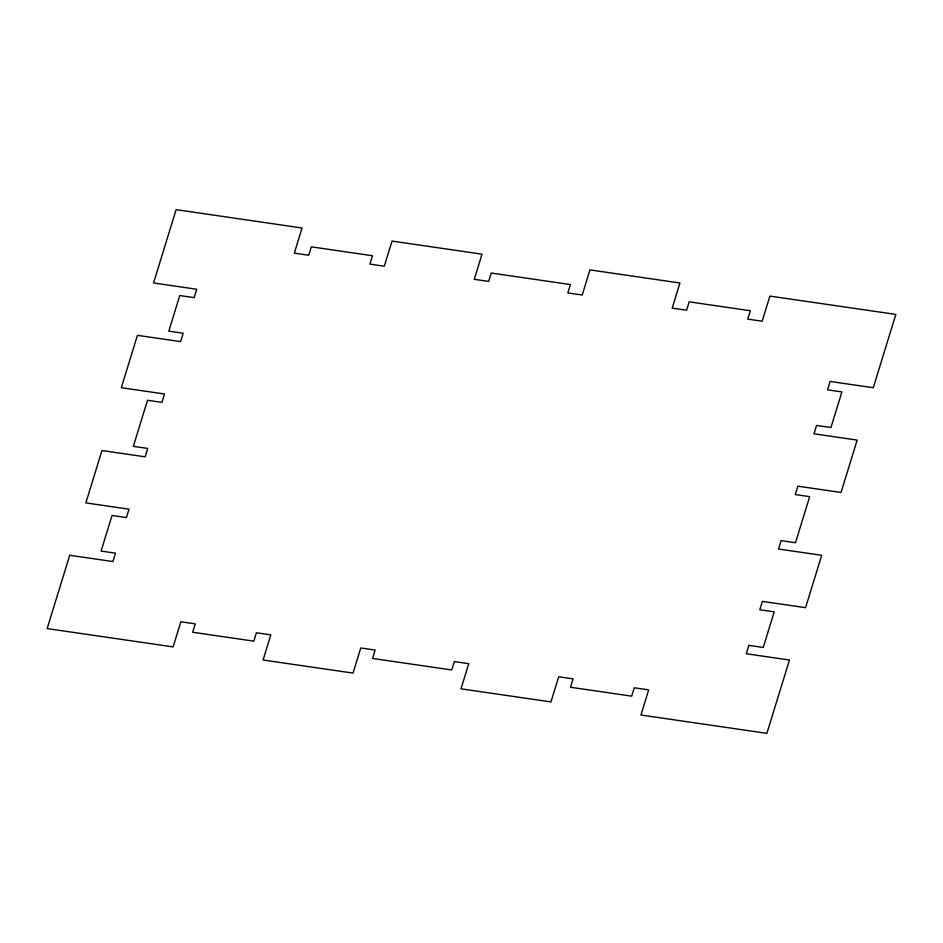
<?xml version="1.0" encoding="UTF-8"?>
<svg xmlns="http://www.w3.org/2000/svg" width="943" height="943" viewBox="0 0 943 943"><rect width="100%" height="100%" fill="white"/><g stroke="black" fill="none" stroke-linecap="round" stroke-linejoin="round"><path stroke-width="1.41" d="M69.723 555.274L47.15 628.58L173.099 646.91L180.844 621.779L195.236 623.877L192.655 632.258L253.832 641.157L256.413 632.777L270.806 634.875L263.073 660.006L353.036 673.102L360.78 647.971L375.173 650.069L372.591 658.45L451.756 669.966L454.337 661.585L468.73 663.683L460.997 688.826L550.96 701.922L558.704 676.779L573.096 678.877L570.515 687.258L631.692 696.158L634.274 687.777L648.666 689.875L640.934 715.006L766.883 733.348L789.456 660.029L746.267 653.747L748.848 645.366L763.241 647.464L774.203 611.854L759.81 609.756L762.392 601.386L805.57 607.669L821.695 555.297L778.505 549.015L781.087 540.634L795.479 542.732L809.672 496.655L795.279 494.556L797.861 486.175L841.038 492.458L857.163 440.098L813.974 433.815L816.555 425.434L830.948 427.533L841.91 391.923L827.518 389.824L830.099 381.444L873.277 387.726L895.85 314.42L769.901 296.09L762.156 321.221L747.764 319.123L750.345 310.742L689.168 301.843L686.587 310.223L672.194 308.125L679.927 282.994L589.964 269.898L582.22 295.029L567.827 292.931L570.409 284.55L491.244 273.034L488.663 281.415L474.27 279.317L482.003 254.174L392.04 241.078L384.296 266.221L369.904 264.123L372.485 255.742L311.308 246.842L308.726 255.223L294.334 253.125L302.066 227.994L176.117 209.652L153.544 282.971L196.733 289.253L194.152 297.634L179.759 295.536L168.797 331.146L183.19 333.244L180.608 341.614L137.43 335.331L121.305 387.703L164.495 393.985L161.913 402.366L147.521 400.268L133.328 446.345L147.721 448.444L145.139 456.825L101.962 450.542L85.837 502.902L129.026 509.185L126.445 517.566L112.052 515.467L101.09 551.077L115.482 553.176L112.901 561.556L69.723 555.274"/></g></svg>
